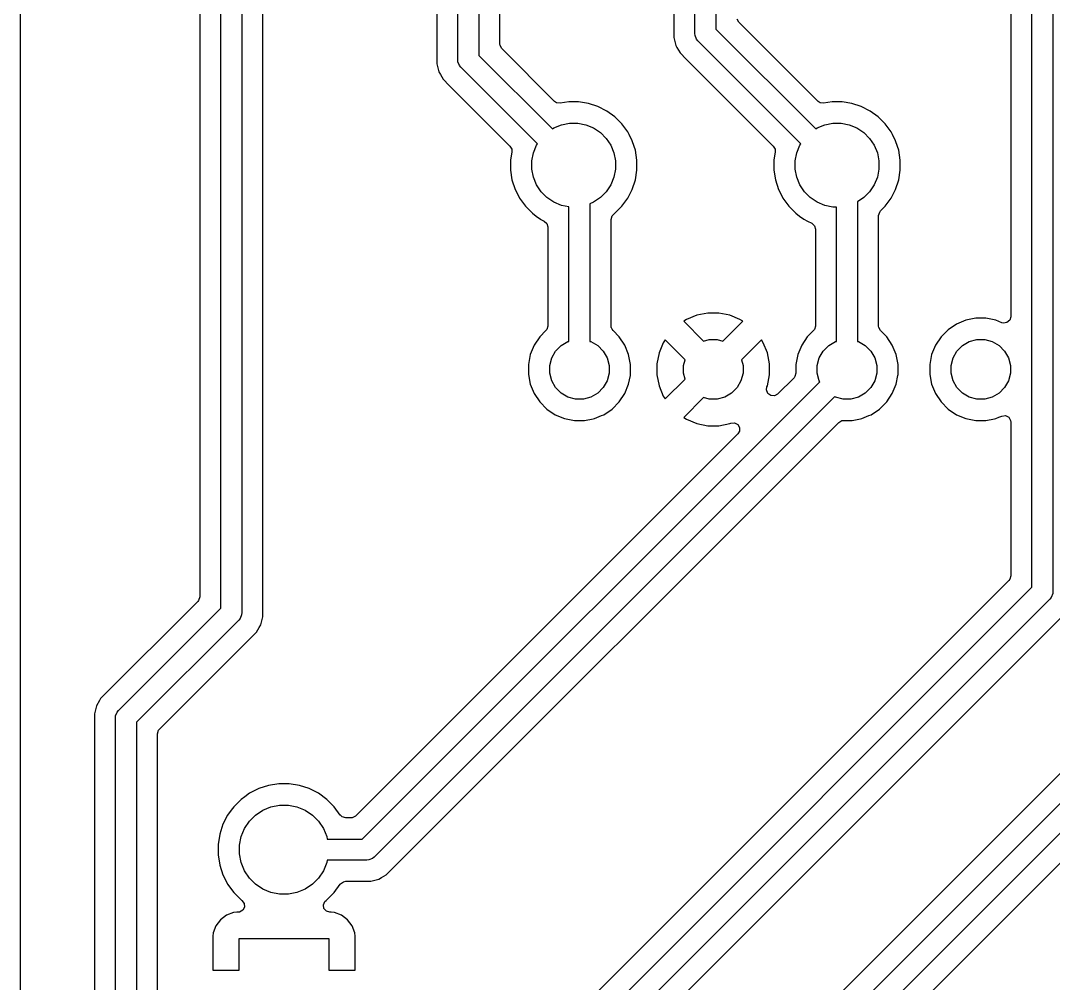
# Model space of a CAD drawing. Header units: millimetres. Extents: x 130.5 to 169.5, y -130 to -71.
# Drawn here: x 130.5 to 150.11, y -107.54 to -89.26 of the extents above; entities that cross this region are included whole.
import ezdxf

# ---------------------------------------------------------------- set-up
doc = ezdxf.new("R2010")
doc.units = ezdxf.units.MM
doc.layers.add('F.Cu', color=13, linetype='CONTINUOUS', true_color=0xc83434)

msp = doc.modelspace()

# ---------------------------------------------------------------- linework, layer by layer
at = {"layer": 'F.Cu', "linetype": 'CONTINUOUS'}
for p, q in [((130.5005, -110.579054), (130.5005, -73.397648)), ((143.3, -89.5), (143.3, -77)), ((142.8995, -77.089059), (142.8995, -89.41333)), ((143.7, -77.082842), (143.7, -89.417158)), ((133.8995, -80.089059), (133.8995, -100.199902)), ((134.3, -100.417158), (134.3, -80)), ((134.7, -80.082842), (134.7, -100.5)), ((149.7, -100.017157), (149.7, -80.102842)), ((150.1, -80.02), (150.1, -100.1)), ((149.2995, -80.320097), (149.2995, -94.879854)), ((135.1005, -90.079054), (135.1005, -81.952155)), ((138.3995, -85.089059), (138.3995, -89.91333)), ((138.8, -90), (138.8, -85)), ((139.2, -85.082842), (139.2, -89.917158)), ((139.6005, -89.699903), (139.6005, -87.63332)), ((144.136819, -89.287584), (144.103334, -89.226261)), ((145.639168, -90.789933), (144.136819, -89.287584)), ((142.899499, -89.579054), (142.899498, -89.579054)), ((142.899498, -89.579054), (142.940424, -89.731789)), ((142.8995, -89.41333), (142.899499, -89.413348)), ((142.899499, -89.413348), (142.899499, -89.579054)), ((143.303843, -89.539018), (143.3, -89.5)), ((143.333706, -89.611114), (143.303843, -89.539018)), ((143.7, -89.417158), (145.59556, -91.312718)), ((139.603334, -89.726261), (139.6005, -89.699903)), ((139.636819, -89.787584), (139.603334, -89.726261)), ((140.639168, -90.789933), (139.636819, -89.787584)), ((142.940424, -89.731789), (142.940425, -89.73179)), ((142.940425, -89.73179), (142.961455, -89.768214)), ((142.961455, -89.768214), (142.961456, -89.768216)), ((142.961456, -89.768216), (143.019475, -89.868709)), ((143.358579, -89.641421), (143.333706, -89.611114)), ((145.312718, -91.59556), (143.358579, -89.641421)), ((138.3995, -89.91333), (138.399499, -89.913348)), ((138.399499, -89.913348), (138.399499, -90.079054)), ((139.2, -89.917158), (140.59556, -91.312718)), ((143.019475, -89.868709), (143.019481, -89.868717)), ((143.019481, -89.868717), (143.138349, -89.987585)), ((143.138349, -89.987585), (143.138355, -89.98759)), ((143.138355, -89.98759), (144.789933, -91.639168)), ((135.1005, -100.420943), (135.1005, -90.079054)), ((138.399499, -90.079054), (138.399498, -90.079054)), ((138.399498, -90.079054), (138.440423, -90.231785)), ((138.803843, -90.039018), (138.8, -90)), ((138.833706, -90.111114), (138.803843, -90.039018)), ((138.858579, -90.141421), (138.833706, -90.111114)), ((140.312718, -91.59556), (138.858579, -90.141421)), ((138.440423, -90.231785), (138.469358, -90.2819)), ((138.469358, -90.2819), (138.469359, -90.281904)), ((138.469359, -90.281904), (138.46936, -90.281904)), ((138.46936, -90.281904), (138.519479, -90.368714)), ((138.519479, -90.368714), (138.519481, -90.368717)), ((138.519481, -90.368717), (138.638349, -90.487585)), ((138.638349, -90.487585), (138.638355, -90.48759)), ((138.638355, -90.48759), (139.789933, -91.639168)), ((140.676953, -90.81577), (140.639168, -90.789933)), ((140.746247, -90.824725), (140.676953, -90.81577)), ((140.905514, -90.7995), (140.746247, -90.824725)), ((140.905519, -90.7995), (140.905514, -90.7995)), ((141.094481, -90.7995), (140.905519, -90.7995)), ((141.094486, -90.7995), (141.094481, -90.7995)), ((141.281118, -90.829059), (141.094486, -90.7995)), ((141.460836, -90.887454), (141.281118, -90.829059)), ((141.629199, -90.97324), (141.460836, -90.887454)), ((141.782073, -91.08431), (141.629199, -90.97324)), ((145.676953, -90.81577), (145.639168, -90.789933)), ((145.746247, -90.824725), (145.676953, -90.81577)), ((145.905514, -90.7995), (145.746247, -90.824725)), ((145.905519, -90.7995), (145.905514, -90.7995)), ((146.094481, -90.7995), (145.905519, -90.7995)), ((146.094486, -90.7995), (146.094481, -90.7995)), ((146.281118, -90.829059), (146.094486, -90.7995)), ((146.460836, -90.887454), (146.281118, -90.829059)), ((146.629199, -90.97324), (146.460836, -90.887454)), ((146.782073, -91.08431), (146.629199, -90.97324)), ((141.91569, -91.217927), (141.782073, -91.08431)), ((146.91569, -91.217927), (146.782073, -91.08431)), ((140.59556, -91.312718), (140.622883, -91.294463)), ((140.622883, -91.294463), (140.767772, -91.234448)), ((140.767772, -91.234448), (140.921586, -91.203852)), ((140.921586, -91.203852), (141.078414, -91.203852)), ((141.078414, -91.203852), (141.232228, -91.234448)), ((141.232228, -91.234448), (141.377117, -91.294463)), ((141.377117, -91.294463), (141.507515, -91.381592)), ((142.02676, -91.370801), (141.91569, -91.217927)), ((145.59556, -91.312718), (145.622883, -91.294463)), ((145.622883, -91.294463), (145.767772, -91.234448)), ((145.767772, -91.234448), (145.921586, -91.203852)), ((145.921586, -91.203852), (146.078414, -91.203852)), ((146.078414, -91.203852), (146.232228, -91.234448)), ((146.232228, -91.234448), (146.377117, -91.294463)), ((146.377117, -91.294463), (146.507515, -91.381592)), ((147.02676, -91.370801), (146.91569, -91.217927)), ((141.507515, -91.381592), (141.618408, -91.492485)), ((141.618408, -91.492485), (141.705537, -91.622883)), ((142.052309, -91.420944), (142.02676, -91.370801)), ((142.112545, -91.539163), (142.052309, -91.420944)), ((142.112545, -91.539165), (142.112545, -91.539163)), ((142.112547, -91.539168), (142.112545, -91.539165)), ((142.119544, -91.560703), (142.112547, -91.539168)), ((142.17094, -91.718881), (142.119544, -91.560703)), ((146.507515, -91.381592), (146.618408, -91.492485)), ((146.618408, -91.492485), (146.705537, -91.622883)), ((147.052309, -91.420944), (147.02676, -91.370801)), ((147.112545, -91.539163), (147.052309, -91.420944)), ((147.112545, -91.539165), (147.112545, -91.539163)), ((147.112547, -91.539168), (147.112545, -91.539165)), ((147.119544, -91.560703), (147.112547, -91.539168)), ((147.17094, -91.718881), (147.119544, -91.560703)), ((139.789933, -91.639168), (139.823418, -91.700491)), ((139.824725, -91.746247), (139.7995, -91.905513)), ((139.823418, -91.700491), (139.824725, -91.746247)), ((140.234448, -91.767772), (140.294463, -91.622883)), ((140.294463, -91.622883), (140.312718, -91.59556)), ((141.705537, -91.622883), (141.765552, -91.767772)), ((142.2005, -91.905513), (142.17094, -91.718881)), ((144.789933, -91.639168), (144.823418, -91.700491)), ((144.824725, -91.746247), (144.7995, -91.905513)), ((144.823418, -91.700491), (144.824725, -91.746247)), ((145.234448, -91.767772), (145.294463, -91.622883)), ((145.294463, -91.622883), (145.312718, -91.59556)), ((146.705537, -91.622883), (146.765552, -91.767772)), ((147.2005, -91.905513), (147.17094, -91.718881)), ((139.7995, -91.905513), (139.7995, -92.094486)), ((140.203852, -91.921586), (140.234448, -91.767772)), ((140.203852, -92.078414), (140.203852, -91.921586)), ((141.765552, -91.767772), (141.796148, -91.921586)), ((141.796148, -91.921586), (141.796148, -92.078414)), ((142.2005, -92.094486), (142.2005, -91.905513)), ((144.7995, -91.905513), (144.7995, -92.094486)), ((145.203852, -91.921586), (145.234448, -91.767772)), ((145.203852, -92.078414), (145.203852, -91.921586)), ((146.765552, -91.767772), (146.796148, -91.921586)), ((146.796148, -91.921586), (146.796148, -92.078414)), ((147.2005, -92.094486), (147.2005, -91.905513)), ((139.7995, -92.094486), (139.829059, -92.281118)), ((140.234448, -92.232228), (140.203852, -92.078414)), ((141.796148, -92.078414), (141.765552, -92.232228)), ((142.17094, -92.281118), (142.2005, -92.094486)), ((144.7995, -92.094486), (144.829059, -92.281118)), ((145.234448, -92.232228), (145.203852, -92.078414)), ((146.796148, -92.078414), (146.765552, -92.232228)), ((147.17094, -92.281118), (147.2005, -92.094486)), ((139.829059, -92.281118), (139.887454, -92.460836)), ((140.294463, -92.377117), (140.234448, -92.232228)), ((141.765552, -92.232228), (141.705537, -92.377117)), ((142.112547, -92.460832), (142.17094, -92.281118)), ((144.829059, -92.281118), (144.887454, -92.460836)), ((145.294463, -92.377117), (145.234448, -92.232228)), ((146.765552, -92.232228), (146.705537, -92.377117)), ((147.112547, -92.460832), (147.17094, -92.281118)), ((139.887454, -92.460836), (139.937327, -92.558716)), ((140.381592, -92.507515), (140.294463, -92.377117)), ((140.492485, -92.618408), (140.381592, -92.507515)), ((141.618408, -92.507515), (141.507515, -92.618408)), ((141.705537, -92.377117), (141.618408, -92.507515)), ((142.02676, -92.629199), (142.112547, -92.460832)), ((144.887454, -92.460836), (144.937327, -92.558716)), ((145.381592, -92.507515), (145.294463, -92.377117)), ((145.492485, -92.618408), (145.381592, -92.507515)), ((146.618408, -92.507515), (146.507515, -92.618408)), ((146.705537, -92.377117), (146.618408, -92.507515)), ((147.02676, -92.629199), (147.112547, -92.460832)), ((139.937327, -92.558716), (139.97324, -92.629199)), ((139.97324, -92.629199), (140.08431, -92.782073)), ((140.622883, -92.705537), (140.492485, -92.618408)), ((140.767772, -92.765552), (140.622883, -92.705537)), ((141.377117, -92.705537), (141.31, -92.733337)), ((141.31, -92.733337), (141.31, -95.34853)), ((141.507515, -92.618408), (141.377117, -92.705537)), ((141.91569, -92.782073), (142.02676, -92.629199)), ((144.937327, -92.558716), (144.97324, -92.629199)), ((144.97324, -92.629199), (145.08431, -92.782073)), ((145.622883, -92.705537), (145.492485, -92.618408)), ((145.767772, -92.765552), (145.622883, -92.705537)), ((146.507515, -92.618408), (146.39, -92.696928)), ((146.39, -92.696928), (146.39, -95.34853)), ((146.91569, -92.782073), (147.02676, -92.629199)), ((140.08431, -92.782073), (140.217927, -92.91569)), ((140.217927, -92.91569), (140.2895, -92.967691)), ((140.91, -92.793843), (140.767772, -92.765552)), ((140.91, -95.34853), (140.91, -92.793843)), ((141.730185, -92.963832), (141.761613, -92.930554)), ((141.761613, -92.930554), (141.782073, -92.91569)), ((141.782073, -92.91569), (141.91569, -92.782073)), ((145.08431, -92.782073), (145.217927, -92.91569)), ((145.217927, -92.91569), (145.2895, -92.967691)), ((145.921586, -92.796148), (145.767772, -92.765552)), ((145.99, -92.796148), (145.921586, -92.796148)), ((145.99, -95.34853), (145.99, -92.796148)), ((146.7905, -92.958625), (146.810185, -92.891586)), ((146.810185, -92.891586), (146.826819, -92.870944)), ((146.826819, -92.870944), (146.91569, -92.782073)), ((140.2895, -92.967691), (140.370802, -93.026761)), ((140.370802, -93.026761), (140.378869, -93.030871)), ((140.378869, -93.030871), (140.441794, -93.062932)), ((140.441794, -93.062932), (140.49259, -93.110905)), ((140.49259, -93.110905), (140.5095, -93.173417)), ((141.7105, -93.030871), (141.730185, -92.963832)), ((141.7105, -95.056642), (141.7105, -93.030871)), ((145.2895, -92.967691), (145.370802, -93.026761)), ((145.370802, -93.026761), (145.44078, -93.062416)), ((145.44078, -93.062416), (145.521795, -93.103695)), ((145.521795, -93.103695), (145.57259, -93.151668)), ((146.7905, -95.056642), (146.7905, -92.958625)), ((140.5095, -93.173417), (140.5095, -95.056642)), ((145.57259, -93.151668), (145.5895, -93.214179)), ((145.5895, -93.214179), (145.5895, -95.056642)), ((143.337892, -94.85112), (143.143168, -94.931777)), ((143.337898, -94.851118), (143.337892, -94.85112)), ((143.544612, -94.81), (143.337898, -94.851118)), ((143.755388, -94.81), (143.544612, -94.81)), ((143.962101, -94.851118), (143.755388, -94.81)), ((143.962107, -94.85112), (143.962101, -94.851118)), ((144.156833, -94.931778), (143.962107, -94.85112)), ((149.2995, -94.879854), (149.279815, -94.946893)), ((140.5095, -95.056642), (140.489815, -95.123681)), ((141.713334, -95.083), (141.7105, -95.056642)), ((141.714631, -95.085376), (141.713334, -95.083)), ((141.715523, -95.091577), (141.714631, -95.085376)), ((141.732115, -95.117395), (141.715523, -95.091577)), ((143.090513, -94.966958), (143.090512, -94.966959)), ((143.090512, -94.966959), (143.467417, -95.343863)), ((143.143156, -94.931784), (143.090513, -94.966958)), ((143.143168, -94.931777), (143.143156, -94.931784)), ((143.832581, -95.343863), (144.209485, -94.966959)), ((144.209485, -94.966958), (144.156833, -94.931778)), ((144.209485, -94.966959), (144.209485, -94.966958)), ((145.5895, -95.056642), (145.569815, -95.123681)), ((146.793334, -95.083), (146.7905, -95.056642)), ((146.826819, -95.144323), (146.793334, -95.083)), ((148.270299, -95.019951), (148.111339, -95.126164)), ((148.446911, -94.946797), (148.270299, -95.019951)), ((148.446921, -94.946794), (148.446911, -94.946797)), ((148.634412, -94.9095), (148.446921, -94.946794)), ((148.634414, -94.9095), (148.634412, -94.9095)), ((148.825586, -94.9095), (148.634414, -94.9095)), ((148.825588, -94.9095), (148.825586, -94.9095)), ((149.013078, -94.946794), (148.825588, -94.9095)), ((149.013088, -94.946797), (149.013078, -94.946794)), ((149.128048, -94.994415), (149.013088, -94.946797)), ((149.157853, -95.002592), (149.128048, -94.994415)), ((149.227011, -94.992648), (149.157853, -95.002592)), ((149.279815, -94.946893), (149.227011, -94.992648)), ((140.356164, -95.261339), (140.249951, -95.420299)), ((140.356165, -95.261338), (140.356164, -95.261339)), ((140.473181, -95.144323), (140.356165, -95.261338)), ((140.489815, -95.123681), (140.473181, -95.144323)), ((141.746819, -95.144323), (141.732115, -95.117395)), ((141.863835, -95.261339), (141.746819, -95.144323)), ((141.970048, -95.420299), (141.863835, -95.261339)), ((145.436164, -95.261339), (145.329951, -95.420299)), ((145.436165, -95.261338), (145.436164, -95.261339)), ((145.553181, -95.144323), (145.436165, -95.261338)), ((145.569815, -95.123681), (145.553181, -95.144323)), ((146.943835, -95.261339), (146.826819, -95.144323)), ((147.050048, -95.420299), (146.943835, -95.261339)), ((147.976164, -95.261339), (147.869951, -95.420299)), ((148.111339, -95.126164), (147.976164, -95.261339)), ((140.249951, -95.420299), (140.176797, -95.596911)), ((140.657789, -95.533006), (140.763006, -95.427789)), ((140.763006, -95.427789), (140.89187, -95.353389)), ((140.89187, -95.353389), (140.91, -95.34853)), ((141.31, -95.34853), (141.32813, -95.353389)), ((141.32813, -95.353389), (141.456994, -95.427789)), ((141.456994, -95.427789), (141.562211, -95.533006)), ((142.043202, -95.596911), (141.970048, -95.420299)), ((142.701777, -95.373168), (142.62112, -95.567892)), ((142.701784, -95.373156), (142.701777, -95.373168)), ((142.736958, -95.320513), (142.701784, -95.373156)), ((142.736959, -95.320512), (142.736958, -95.320513)), ((143.113864, -95.697417), (142.736959, -95.320512)), ((143.467417, -95.343863), (143.5756, -95.314876)), ((143.5756, -95.314876), (143.7244, -95.314876)), ((143.7244, -95.314876), (143.832581, -95.343863)), ((144.563039, -95.320513), (144.186135, -95.697416)), ((144.59822, -95.373164), (144.563039, -95.320513)), ((144.598222, -95.373167), (144.59822, -95.373164)), ((144.678879, -95.567892), (144.598222, -95.373167)), ((145.329951, -95.420299), (145.256797, -95.596911)), ((145.737789, -95.533006), (145.843006, -95.427789)), ((145.843006, -95.427789), (145.97187, -95.353389)), ((145.97187, -95.353389), (145.99, -95.34853)), ((146.39, -95.34853), (146.40813, -95.353389)), ((146.40813, -95.353389), (146.536994, -95.427789)), ((146.536994, -95.427789), (146.642211, -95.533006)), ((147.123202, -95.596911), (147.050048, -95.420299)), ((147.869951, -95.420299), (147.796797, -95.596911)), ((148.277789, -95.533006), (148.383006, -95.427789)), ((148.383006, -95.427789), (148.51187, -95.353389)), ((148.51187, -95.353389), (148.6556, -95.314876)), ((148.6556, -95.314876), (148.8044, -95.314876)), ((148.8044, -95.314876), (148.94813, -95.353389)), ((148.94813, -95.353389), (149.076994, -95.427789)), ((149.076994, -95.427789), (149.182211, -95.533006)), ((140.176794, -95.596921), (140.1395, -95.784411)), ((140.176797, -95.596911), (140.176794, -95.596921)), ((140.544876, -95.8056), (140.583389, -95.66187)), ((140.583389, -95.66187), (140.657789, -95.533006)), ((141.562211, -95.533006), (141.636611, -95.66187)), ((141.636611, -95.66187), (141.675124, -95.8056)), ((142.043204, -95.596916), (142.043202, -95.596911)), ((142.043204, -95.59692), (142.043204, -95.596916)), ((142.043205, -95.596921), (142.043204, -95.59692)), ((142.0805, -95.784411), (142.043205, -95.596921)), ((142.621118, -95.567898), (142.58, -95.774611)), ((142.62112, -95.567892), (142.621118, -95.567898)), ((144.678881, -95.567898), (144.678879, -95.567892)), ((144.72, -95.774611), (144.678881, -95.567898)), ((145.256794, -95.596921), (145.2195, -95.784411)), ((145.256797, -95.596911), (145.256794, -95.596921)), ((145.624876, -95.8056), (145.663389, -95.66187)), ((145.663389, -95.66187), (145.737789, -95.533006)), ((146.642211, -95.533006), (146.716611, -95.66187)), ((146.716611, -95.66187), (146.755124, -95.8056)), ((147.123204, -95.596916), (147.123202, -95.596911)), ((147.123204, -95.59692), (147.123204, -95.596916)), ((147.123205, -95.596921), (147.123204, -95.59692)), ((147.1605, -95.784411), (147.123205, -95.596921)), ((147.796794, -95.596921), (147.7595, -95.784411)), ((147.796797, -95.596911), (147.796794, -95.596921)), ((148.164876, -95.8056), (148.203389, -95.66187)), ((148.203389, -95.66187), (148.277789, -95.533006)), ((149.182211, -95.533006), (149.256611, -95.66187)), ((149.256611, -95.66187), (149.295124, -95.8056)), ((140.1395, -95.784411), (140.1395, -95.784414)), ((140.1395, -95.784414), (140.1395, -95.975586)), ((140.544876, -95.9544), (140.544876, -95.8056)), ((141.675124, -95.8056), (141.675124, -95.9544)), ((142.0805, -95.975588), (142.0805, -95.784411)), ((142.58, -95.774611), (142.58, -95.985388)), ((143.084876, -95.8056), (143.113864, -95.697417)), ((143.084876, -95.9544), (143.084876, -95.8056)), ((144.186135, -95.697416), (144.215124, -95.8056)), ((144.215124, -95.8056), (144.215124, -95.9544)), ((144.72, -95.985388), (144.72, -95.774611)), ((145.2195, -95.784411), (145.2195, -95.949901)), ((145.624876, -95.9544), (145.624876, -95.8056)), ((146.755124, -95.8056), (146.755124, -95.9544)), ((147.1605, -95.975588), (147.1605, -95.784411)), ((147.7595, -95.784411), (147.7595, -95.784414)), ((147.7595, -95.784414), (147.7595, -95.975586)), ((148.164876, -95.9544), (148.164876, -95.8056)), ((149.295124, -95.8056), (149.295124, -95.9544)), ((140.1395, -95.975588), (140.139499, -95.975588)), ((140.139499, -95.975588), (140.176794, -96.163078)), ((140.1395, -95.975586), (140.1395, -95.975588)), ((140.583389, -96.09813), (140.544876, -95.9544)), ((141.675124, -95.9544), (141.636611, -96.09813)), ((142.043204, -96.163084), (142.07624, -95.997003)), ((142.07624, -95.997003), (142.0805, -95.975588)), ((142.58, -95.985388), (142.579999, -95.985388)), ((142.579999, -95.985388), (142.621118, -96.192101)), ((142.736959, -96.439485), (143.113863, -96.062581)), ((143.113863, -96.062581), (143.084876, -95.9544)), ((144.215124, -95.9544), (144.176611, -96.09813)), ((144.678881, -96.192101), (144.72, -95.985388)), ((145.183181, -96.037582), (144.872353, -96.348409)), ((145.199815, -96.01694), (145.183181, -96.037582)), ((145.2195, -95.949901), (145.199815, -96.01694)), ((145.663389, -96.09813), (145.624876, -95.9544)), ((146.755124, -95.9544), (146.716611, -96.09813)), ((147.123204, -96.163084), (147.15624, -95.997003)), ((147.15624, -95.997003), (147.1605, -95.975588)), ((147.7595, -95.975588), (147.759499, -95.975588)), ((147.759499, -95.975588), (147.796794, -96.163078)), ((147.7595, -95.975586), (147.7595, -95.975588)), ((148.203389, -96.09813), (148.164876, -95.9544)), ((149.295124, -95.9544), (149.256611, -96.09813)), ((136.987158, -104.8), (145.672773, -96.114383)), ((140.176794, -96.163078), (140.176797, -96.163088)), ((140.176797, -96.163088), (140.249951, -96.3397)), ((140.657789, -96.226994), (140.583389, -96.09813)), ((140.763006, -96.332211), (140.657789, -96.226994)), ((141.562211, -96.226994), (141.456994, -96.332211)), ((141.636611, -96.09813), (141.562211, -96.226994)), ((141.970046, -96.339704), (142.043204, -96.163084)), ((142.621118, -96.192101), (142.62112, -96.192107)), ((142.62112, -96.192107), (142.701778, -96.386833)), ((144.102211, -96.226994), (143.996994, -96.332211)), ((144.176611, -96.09813), (144.102211, -96.226994)), ((144.660988, -96.269574), (144.670112, -96.213273)), ((144.670112, -96.213273), (144.678879, -96.192107)), ((144.678879, -96.192107), (144.678881, -96.192101)), ((145.672773, -96.114383), (145.663389, -96.09813)), ((146.642211, -96.226994), (146.536994, -96.332211)), ((146.716611, -96.09813), (146.642211, -96.226994)), ((147.050046, -96.339704), (147.123204, -96.163084)), ((147.796794, -96.163078), (147.796797, -96.163088)), ((147.796797, -96.163088), (147.869951, -96.3397)), ((148.277789, -96.226994), (148.203389, -96.09813)), ((148.383006, -96.332211), (148.277789, -96.226994)), ((149.182211, -96.226994), (149.076994, -96.332211)), ((149.256611, -96.09813), (149.182211, -96.226994)), ((145.955616, -96.397226), (137.211421, -105.141421)), ((140.249951, -96.3397), (140.356164, -96.49866)), ((140.89187, -96.406611), (140.763006, -96.332211)), ((141.0356, -96.445124), (140.89187, -96.406611)), ((141.1844, -96.445124), (141.0356, -96.445124)), ((141.32813, -96.406611), (141.1844, -96.445124)), ((141.456994, -96.332211), (141.32813, -96.406611)), ((141.863837, -96.498658), (141.970046, -96.339704)), ((142.701778, -96.386833), (142.736959, -96.439485)), ((143.467416, -96.416135), (143.090513, -96.793039)), ((143.5756, -96.445124), (143.467416, -96.416135)), ((143.7244, -96.445124), (143.5756, -96.445124)), ((143.86813, -96.406611), (143.7244, -96.445124)), ((143.996994, -96.332211), (143.86813, -96.406611)), ((144.685405, -96.335038), (144.660988, -96.269574)), ((144.741338, -96.37691), (144.685405, -96.335038)), ((144.81103, -96.381894), (144.741338, -96.37691)), ((144.872353, -96.348409), (144.81103, -96.381894)), ((145.97187, -96.406611), (145.955616, -96.397226)), ((146.1156, -96.445124), (145.97187, -96.406611)), ((146.2644, -96.445124), (146.1156, -96.445124)), ((146.40813, -96.406611), (146.2644, -96.445124)), ((146.536994, -96.332211), (146.40813, -96.406611)), ((146.943837, -96.498658), (147.050046, -96.339704)), ((147.869951, -96.3397), (147.976164, -96.49866)), ((148.51187, -96.406611), (148.383006, -96.332211)), ((148.6556, -96.445124), (148.51187, -96.406611)), ((148.8044, -96.445124), (148.6556, -96.445124)), ((148.94813, -96.406611), (148.8044, -96.445124)), ((149.076994, -96.332211), (148.94813, -96.406611)), ((140.356164, -96.49866), (140.491339, -96.633835)), ((140.491339, -96.633835), (140.650299, -96.740048)), ((141.569704, -96.740046), (141.728658, -96.633837)), ((141.728658, -96.633837), (141.863837, -96.498658)), ((146.649704, -96.740046), (146.808658, -96.633837)), ((146.808658, -96.633837), (146.943837, -96.498658)), ((147.976164, -96.49866), (148.111339, -96.633835)), ((148.111339, -96.633835), (148.270299, -96.740048)), ((140.650299, -96.740048), (140.826682, -96.813107)), ((140.826682, -96.813107), (140.826916, -96.813204)), ((140.826916, -96.813204), (140.82692, -96.813204)), ((140.82692, -96.813204), (140.826921, -96.813205)), ((140.826921, -96.813205), (141.014411, -96.8505)), ((141.014411, -96.8505), (141.014414, -96.8505)), ((141.014414, -96.8505), (141.205588, -96.8505)), ((141.205588, -96.8505), (141.367902, -96.818213)), ((141.367902, -96.818213), (141.393084, -96.813204)), ((141.393084, -96.813204), (141.526079, -96.758116)), ((141.526079, -96.758116), (141.5697, -96.740048)), ((141.5697, -96.740048), (141.569701, -96.740047)), ((141.569701, -96.740047), (141.569704, -96.740046)), ((143.090513, -96.793039), (143.143164, -96.82822)), ((143.143164, -96.82822), (143.143167, -96.828222)), ((143.143167, -96.828222), (143.337892, -96.908879)), ((146.032416, -96.886819), (146.093739, -96.853334)), ((146.093739, -96.853334), (146.120097, -96.8505)), ((146.120097, -96.8505), (146.285588, -96.8505)), ((146.285588, -96.8505), (146.447902, -96.818213)), ((146.447902, -96.818213), (146.473084, -96.813204)), ((146.473084, -96.813204), (146.606079, -96.758116)), ((146.606079, -96.758116), (146.6497, -96.740048)), ((146.6497, -96.740048), (146.649701, -96.740047)), ((146.649701, -96.740047), (146.649704, -96.740046)), ((148.270299, -96.740048), (148.446682, -96.813107)), ((148.446682, -96.813107), (148.446916, -96.813204)), ((148.446916, -96.813204), (148.44692, -96.813204)), ((148.44692, -96.813204), (148.446921, -96.813205)), ((148.446921, -96.813205), (148.634411, -96.8505)), ((148.634411, -96.8505), (148.634414, -96.8505)), ((148.634414, -96.8505), (148.825588, -96.8505)), ((148.825588, -96.8505), (148.987902, -96.818213)), ((148.987902, -96.818213), (149.013084, -96.813204)), ((149.013084, -96.813204), (149.070574, -96.789391)), ((149.070574, -96.789391), (149.128048, -96.765585)), ((149.128048, -96.765585), (149.197517, -96.758116)), ((149.197517, -96.758116), (149.259996, -96.789391)), ((149.259996, -96.789391), (149.295648, -96.84948)), ((149.295648, -96.84948), (149.2995, -96.880146)), ((137.560729, -105.358504), (146.032416, -96.886819)), ((143.337892, -96.908879), (143.337898, -96.908881)), ((143.337898, -96.908881), (143.544611, -96.95)), ((143.544611, -96.95), (143.755388, -96.95)), ((143.755388, -96.95), (143.962101, -96.908881)), ((143.962101, -96.908881), (143.962107, -96.908879)), ((143.962107, -96.908879), (143.983273, -96.900112)), ((143.983273, -96.900112), (144.052742, -96.892642)), ((144.052742, -96.892642), (144.115222, -96.923915)), ((144.115222, -96.923915), (144.150876, -96.984003)), ((144.150876, -96.984003), (144.148383, -97.053828)), ((149.2995, -96.880146), (149.2995, -99.799902)), ((144.118409, -97.102353), (136.857584, -104.363181)), ((144.148383, -97.053828), (144.118409, -97.102353)), ((149.263181, -99.887583), (140.629481, -108.521282)), ((149.279815, -99.866941), (149.263181, -99.887583)), ((149.2995, -99.799902), (149.279815, -99.866941)), ((140.968579, -108.748579), (149.7, -100.017157)), ((150.096157, -100.139018), (150.066294, -100.211114)), ((150.1, -100.1), (150.096157, -100.139018)), ((133.863181, -100.287583), (132.019481, -102.131282)), ((133.879815, -100.266941), (133.863181, -100.287583)), ((133.8995, -100.199902), (133.879815, -100.266941)), ((150.041421, -100.241422), (141.31, -108.972842)), ((150.066294, -100.211114), (150.041421, -100.241422)), ((132.358579, -102.358579), (134.3, -100.417158)), ((134.696157, -100.539018), (134.666294, -100.611114)), ((134.7, -100.5), (134.696157, -100.539018)), ((135.059577, -100.731785), (135.1005, -100.579057)), ((135.1005, -100.579057), (135.1005, -100.420943)), ((141.746814, -109.10242), (150.268713, -100.580521)), ((134.641421, -100.641421), (132.7, -102.582842)), ((134.666294, -100.611114), (134.641421, -100.641421)), ((135.030639, -100.781904), (135.059577, -100.731785)), ((134.868716, -100.98052), (134.98052, -100.868716)), ((134.98052, -100.868716), (135.030639, -100.781904)), ((133.136814, -102.71242), (134.868713, -100.980521)), ((134.868713, -100.980521), (134.868716, -100.98052)), ((152.003181, -101.787583), (145.709481, -108.081282)), ((146.048579, -108.308579), (152.44, -101.917157)), ((132.019477, -102.131287), (131.997429, -102.169478)), ((132.019481, -102.131282), (132.019477, -102.131287)), ((152.781421, -102.141422), (146.39, -108.532842)), ((131.940423, -102.268215), (131.899499, -102.420943)), ((131.997428, -102.16948), (131.940423, -102.268215)), ((131.997429, -102.169478), (131.997428, -102.16948)), ((131.899499, -102.420943), (131.899499, -102.420945)), ((131.899499, -102.420945), (131.899499, -102.589046)), ((132.3, -102.5), (132.303843, -102.460982)), ((132.3, -110.5), (132.3, -102.5)), ((132.303843, -102.460982), (132.333706, -102.388886)), ((132.333706, -102.388886), (132.358579, -102.358579)), ((146.826814, -108.66242), (152.998506, -102.490727)), ((131.899499, -102.589046), (131.8995, -102.589059)), ((131.8995, -102.589059), (131.8995, -110.41333)), ((132.7, -102.582842), (132.7, -110.417157)), ((133.1005, -102.800096), (133.120185, -102.733057)), ((133.120185, -102.733057), (133.136814, -102.71242)), ((133.1005, -110.199903), (133.1005, -102.800096)), ((135.01997, -103.841117), (134.844594, -103.930476)), ((135.207173, -103.78029), (135.01997, -103.841117)), ((135.401578, -103.7495), (135.207173, -103.78029)), ((135.401583, -103.7495), (135.401578, -103.7495)), ((135.598417, -103.7495), (135.401583, -103.7495)), ((135.598422, -103.7495), (135.598417, -103.7495)), ((135.792826, -103.78029), (135.598422, -103.7495)), ((135.980029, -103.841117), (135.792826, -103.78029)), ((136.155405, -103.930476), (135.980029, -103.841117)), ((134.685351, -104.046174), (134.546174, -104.185351)), ((134.685352, -104.046174), (134.685351, -104.046174)), ((134.685354, -104.046172), (134.685352, -104.046174)), ((134.753741, -103.996485), (134.685354, -104.046172)), ((134.844594, -103.930476), (134.753741, -103.996485)), ((136.314646, -104.046172), (136.155405, -103.930476)), ((136.453828, -104.185354), (136.314646, -104.046172)), ((134.496485, -104.253741), (134.430476, -104.344594)), ((134.546172, -104.185354), (134.496485, -104.253741)), ((134.546174, -104.185352), (134.546172, -104.185354)), ((134.546174, -104.185351), (134.546174, -104.185352)), ((134.960766, -104.342941), (135.099313, -104.250367)), ((135.099313, -104.250367), (135.253258, -104.186601)), ((135.253258, -104.186601), (135.416685, -104.154093)), ((135.416685, -104.154093), (135.583315, -104.154093)), ((135.583315, -104.154093), (135.746742, -104.186601)), ((135.746742, -104.186601), (135.900687, -104.250367)), ((135.900687, -104.250367), (136.039234, -104.342941)), ((136.569523, -104.344594), (136.453828, -104.185354)), ((134.430476, -104.344594), (134.341117, -104.51997)), ((134.750367, -104.599313), (134.842941, -104.460766)), ((134.842941, -104.460766), (134.960766, -104.342941)), ((136.039234, -104.342941), (136.157059, -104.460766)), ((136.157059, -104.460766), (136.249633, -104.599313)), ((136.572278, -104.348386), (136.569523, -104.344594)), ((136.605557, -104.379815), (136.572278, -104.348386)), ((136.672596, -104.3995), (136.605557, -104.379815)), ((136.769903, -104.3995), (136.672596, -104.3995)), ((136.796261, -104.396666), (136.769903, -104.3995)), ((136.857584, -104.363181), (136.796261, -104.396666)), ((134.341117, -104.51997), (134.28029, -104.707173)), ((134.686601, -104.753258), (134.750367, -104.599313)), ((136.249633, -104.599313), (136.313399, -104.753258)), ((134.28029, -104.707173), (134.2495, -104.901577)), ((134.654093, -104.916685), (134.686601, -104.753258)), ((136.313399, -104.753258), (136.322697, -104.8)), ((136.322697, -104.8), (136.987158, -104.8)), ((134.2495, -104.901577), (134.2495, -105.098422)), ((134.654093, -105.083315), (134.654093, -104.916685)), ((134.686601, -105.246742), (134.654093, -105.083315)), ((134.2495, -105.098422), (134.28029, -105.292826)), ((134.750367, -105.400687), (134.686601, -105.246742)), ((136.313399, -105.246742), (136.249633, -105.400687)), ((136.322697, -105.2), (136.313399, -105.246742)), ((137.07, -105.2), (136.322697, -105.2)), ((137.109018, -105.196157), (137.07, -105.2)), ((137.181114, -105.166294), (137.109018, -105.196157)), ((137.211421, -105.141421), (137.181114, -105.166294)), ((134.28029, -105.292826), (134.341117, -105.480029)), ((134.341117, -105.480029), (134.428544, -105.651614)), ((134.842941, -105.539234), (134.750367, -105.400687)), ((136.249633, -105.400687), (136.157059, -105.539234)), ((137.351904, -105.530639), (137.438716, -105.48052)), ((137.438716, -105.48052), (137.55052, -105.368716)), ((137.55052, -105.368714), (137.560728, -105.358507)), ((137.55052, -105.368716), (137.55052, -105.368714)), ((137.560728, -105.358507), (137.560729, -105.358504)), ((134.428544, -105.651614), (134.430476, -105.655405)), ((134.430476, -105.655405), (134.546172, -105.814646)), ((134.960766, -105.657059), (134.842941, -105.539234)), ((135.099313, -105.749633), (134.960766, -105.657059)), ((136.039234, -105.657059), (135.900687, -105.749633)), ((136.157059, -105.539234), (136.039234, -105.657059)), ((136.453828, -105.814646), (136.569524, -105.655405)), ((136.569524, -105.655403), (136.572278, -105.651614)), ((136.569524, -105.655405), (136.569524, -105.655403)), ((136.572278, -105.651614), (136.627608, -105.608949)), ((136.627608, -105.608949), (136.672596, -105.6005)), ((136.672596, -105.6005), (136.983331, -105.6005)), ((136.983331, -105.6005), (136.983347, -105.600501)), ((136.983347, -105.600501), (136.990943, -105.600501)), ((136.990943, -105.600501), (137.149054, -105.600501)), ((137.149054, -105.600501), (137.149057, -105.600501)), ((137.149057, -105.600501), (137.301785, -105.559577)), ((137.301785, -105.559577), (137.351904, -105.530639)), ((134.546172, -105.814646), (134.546174, -105.814648)), ((134.546174, -105.814648), (134.685354, -105.953828)), ((135.253258, -105.813399), (135.099313, -105.749633)), ((135.416685, -105.845907), (135.253258, -105.813399)), ((135.583315, -105.845907), (135.416685, -105.845907)), ((135.746742, -105.813399), (135.583315, -105.845907)), ((135.900687, -105.749633), (135.746742, -105.813399)), ((136.314646, -105.953828), (136.453828, -105.814646)), ((134.685354, -105.953828), (134.701671, -105.965683)), ((134.701671, -105.965683), (134.744336, -106.021013)), ((134.744336, -106.021013), (134.750314, -106.090627)), ((136.248478, -106.048353), (136.277503, -105.984797)), ((136.258422, -106.117511), (136.248478, -106.048353)), ((136.277503, -105.984797), (136.298329, -105.965683)), ((136.298329, -105.965683), (136.314646, -105.953828)), ((134.407906, -106.246649), (134.292812, -106.332809)), ((134.407913, -106.246645), (134.407906, -106.246649)), ((134.54262, -106.196403), (134.407913, -106.246645)), ((134.542627, -106.196401), (134.54262, -106.196403)), ((134.602155, -106.19), (134.542627, -106.196401)), ((134.628784, -106.19), (134.602155, -106.19)), ((134.656868, -106.186778), (134.628784, -106.19)), ((134.717707, -106.152421), (134.656868, -106.186778)), ((134.750314, -106.090627), (134.717707, -106.152421)), ((136.304177, -106.170315), (136.258422, -106.117511)), ((136.371216, -106.19), (136.304177, -106.170315)), ((136.397844, -106.19), (136.371216, -106.19)), ((136.457372, -106.196401), (136.397844, -106.19)), ((136.457379, -106.196403), (136.457372, -106.196401)), ((136.592086, -106.246645), (136.457379, -106.196403)), ((136.592093, -106.246649), (136.592086, -106.246645)), ((136.707187, -106.332809), (136.592093, -106.246649)), ((134.206645, -106.447913), (134.156403, -106.58262)), ((134.206649, -106.447906), (134.206645, -106.447913)), ((134.292809, -106.332812), (134.206649, -106.447906)), ((134.292812, -106.332809), (134.292809, -106.332812)), ((136.70719, -106.332812), (136.707187, -106.332809)), ((136.79335, -106.447906), (136.70719, -106.332812)), ((136.793354, -106.447913), (136.79335, -106.447906)), ((136.843596, -106.58262), (136.793354, -106.447913)), ((134.156401, -106.582627), (134.15, -106.642155)), ((134.15, -106.642155), (134.15, -107.29)), ((134.156403, -106.58262), (134.156401, -106.582627)), ((136.843598, -106.582627), (136.843596, -106.58262)), ((136.849999, -106.642155), (136.843598, -106.582627)), ((136.85, -106.642172), (136.849999, -106.642155)), ((136.85, -107.29), (136.85, -106.642172)), ((134.65, -107.29), (134.65, -106.69)), ((134.65, -106.69), (136.35, -106.69)), ((136.35, -106.69), (136.35, -107.29)), ((134.15, -107.29), (134.65, -107.29)), ((136.35, -107.29), (136.85, -107.29))]:
    msp.add_line(p, q, dxfattribs=at)

doc.saveas('drawing.dxf')
